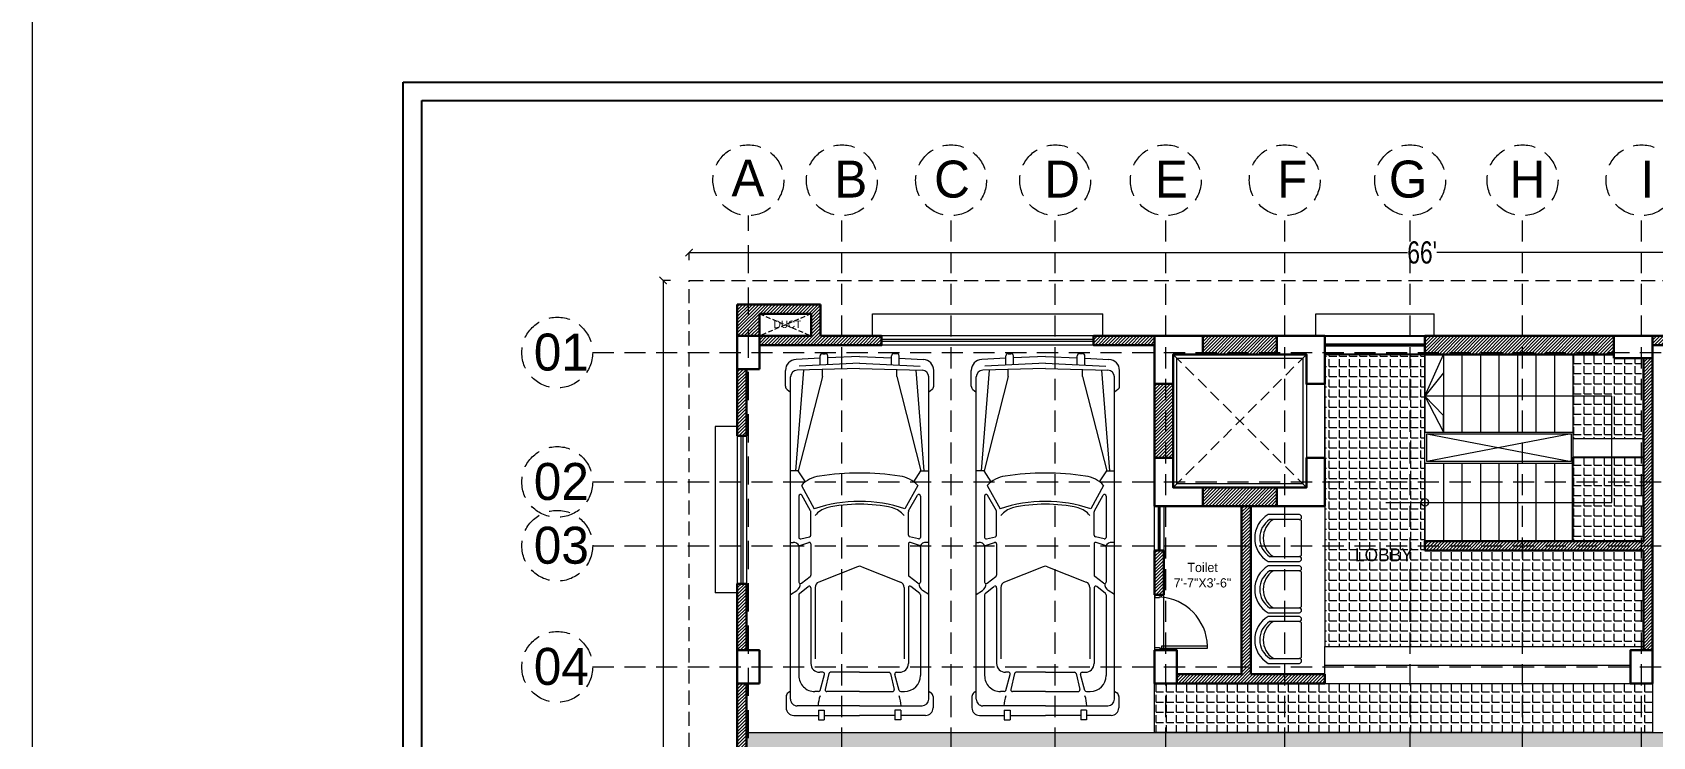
# Model space of a CAD drawing. Header units: inches. Extents: x 23587 to 406221, y -226199 to -75910.
# Drawn here: x 389776 to 390651, y -212725 to -212345 of the extents above; entities that cross this region are included whole.
import ezdxf

# ---------------------------------------------------------------- set-up
doc = ezdxf.new("R2010")
doc.units = ezdxf.units.IN
doc.header["$LTSCALE"] = 25.4
doc.header["$MEASUREMENT"] = 0
doc.header["$PDMODE"] = 34
doc.linetypes.add('DASHED', pattern=[0.75, 0.5, -0.25])
for name, color, linetype, lineweight in [('COLOUM', 1, 'Continuous', 40), ('Fresh air fan', 250, 'Continuous', 0), ('J. FURNITURE', 19, 'Continuous', 13), ('RAIL', 22, 'Continuous', 13), ('sill', 252, 'Continuous', 13), ('stair', 139, 'Continuous', 18), ('T-TEXT', 5, 'Continuous', 13), ('wall', 7, 'Continuous', 30)]:
    doc.layers.add(name, color=color, linetype=linetype, lineweight=lineweight)
doc.layers.add('DOOR', color=42, linetype='Continuous')
doc.styles.add('2', font='ARIALN.TTF')
doc.styles.add('ATTR', font='romans.shx', dxfattribs={"width": 0.8, "height": 0.7})
doc.styles.add('Swis 721 LrCn BT', font='swisscl.ttf')
doc.dimstyles.new('WORKING DIM_01', dxfattribs={"dimtxt": 7, "dimasz": 4, "dimexe": 0.03, "dimexo": 0.0125, "dimgap": 0.0125, "dimtad": 0, "dimdec": 0, "dimzin": 0, "dimdsep": 46, "dimlunit": 4, "dimtxsty": 'Swis 721 LrCn BT', "dimblk": 'ARCHTICK', "dimcen": 0.135, "dimdle": 0.03, "dimclrd": 256, "dimclre": 256, "dimclrt": 256, "dimadec": 0, "dimazin": 0, "dimtfac": 1, "dimtdec": 0, "dimtofl": 0, "dimtmove": 2, "dimatfit": 3, "dimldrblk": 'ARCHTICK', "dimfxl": 0, "dimtolj": 1, "dimtzin": 0, "dimlwd": -1, "dimlwe": -1, "dimarcsym": 0})
pattern_1 = [(0, (389365.9585, -208415.03), (0, 5.5), [4, -1.5]), (90, (389365.9585, -208415.03), (-5.5, 3e-16), [4, -1.5])]
pattern_2 = [(45, (384971.2853, -207344.2327), (-0.88388348, 0.88388348), [])]
pattern_3 = [(0, (384971.285, -207344.233), (0, 5.5), [4, -1.5]), (90, (384971.285, -207344.233), (-5.5, 3e-16), [4, -1.5])]

# ---------------------------------------------------------------- blocks, each defined once
blk = doc.blocks.new('_ArchTick')
at = {"color": 0, "linetype": 'ByBlock', "const_width": 0.15}
blk.add_lwpolyline([(-0.5, -0.5), (0.5, 0.5)], dxfattribs=at)
blk = doc.blocks.new('*D68')
at = {"layer": 'Defpoints', "color": 0, "lineweight": 13, "ltscale": 0.09, "transparency": 16777216}
for p in [(390922.96, -212463.64), (390130.96, -212478.7), (390922.96, -212478.7)]:
    blk.add_point(p, dxfattribs=at)
at = {"layer": 'Fresh air fan', "linetype": 'Continuous', "ltscale": 0.09, "transparency": 16777216}
for p, q in [((390130.93, -212463.64), (390519.09, -212463.64)), ((390130.96, -212467.64), (390130.96, -212463.61)), ((390922.99, -212463.64), (390534.84, -212463.64)), ((390922.96, -212467.64), (390922.96, -212463.61))]:
    blk.add_line(p, q, dxfattribs=at)
at = {"layer": 'Fresh air fan', "ltscale": 0.09, "transparency": 16777216, "xscale": 4, "yscale": 4, "zscale": 4, "rotation": 180}
blk.add_blockref('_ArchTick', (390130.96, -212463.64), dxfattribs=at)
at = {"layer": 'Fresh air fan', "ltscale": 0.09, "transparency": 16777216, "xscale": 4, "yscale": 4, "zscale": 4}
blk.add_blockref('_ArchTick', (390922.96, -212463.64), dxfattribs=at)
at = {"layer": 'Fresh air fan', "lineweight": 9, "ltscale": 0.09, "transparency": 16777216, "insert": (390526.96, -212463.64), "char_height": 12, "attachment_point": 5, "style": 'Swis 721 LrCn BT'}
blk.add_mtext("\\A1;66'", dxfattribs=at)
blk = doc.blocks.new('*D69')
at = {"layer": 'Defpoints', "color": 0, "lineweight": 13, "ltscale": 0.09, "transparency": 16777216}
for p in [(390130.96, -212478.7), (390116.87, -213138.7), (390130.96, -213138.7)]:
    blk.add_point(p, dxfattribs=at)
at = {"layer": 'Fresh air fan', "linetype": 'Continuous', "ltscale": 0.09, "transparency": 16777216}
for p, q in [((390120.87, -212478.7), (390116.84, -212478.7)), ((390116.87, -212478.67), (390116.87, -212800.84)), ((390116.87, -213138.73), (390116.87, -212816.55)), ((390120.87, -213138.7), (390116.84, -213138.7))]:
    blk.add_line(p, q, dxfattribs=at)
at = {"layer": 'Fresh air fan', "ltscale": 0.09, "transparency": 16777216, "xscale": 4, "yscale": 4, "zscale": 4}
for p, rotation in [((390116.87, -212478.7), 90), ((390116.87, -213138.7), 270)]:
    blk.add_blockref('_ArchTick', p, dxfattribs=dict(at, rotation=rotation))
at = {"layer": 'Fresh air fan', "lineweight": 9, "ltscale": 0.09, "transparency": 16777216, "insert": (390116.87, -212808.7), "char_height": 12, "attachment_point": 5, "rotation": 90, "style": 'Swis 721 LrCn BT'}
blk.add_mtext("\\A1;55'", dxfattribs=at)
blk = doc.blocks.new('ghdfghdfg')
at = {"color": 251, "linetype": 'Continuous', "lineweight": 5, "true_color": 0x636466}
for p, q in [((618.39, -8147), (612.26, -8147)), ((621.25, -8149.36), (620.34, -8148.03)), ((784.36, -8147.53), (782.92, -8149.36)), ((786.19, -8146.64), (794.76, -8146.64)), ((608.2, -8151.06), (608.2, -8164.39)), ((613.37, -8186.69), (613.37, -8152.95)), ((616.96, -8149.36), (791.25, -8149.36)), ((673.45, -8153.85), (629.68, -8153.85)), ((673.59, -8149.36), (675.79, -8152.7)), ((674.13, -8154.17), (677.91, -8158.93)), ((679.64, -8155.24), (683.36, -8160)), ((699.24, -8153.85), (680.32, -8153.85)), ((700.05, -8154.42), (701.72, -8159.18)), ((701.71, -8149.36), (701.76, -8150.7)), ((703.62, -8154.91), (704.77, -8159.67)), ((726.8, -8153.85), (704.46, -8153.85)), ((718.75, -8160.22), (727.22, -8155.46)), ((732.58, -8155.22), (719.96, -8162.2)), ((734.44, -8157.36), (740.53, -8153.54)), ((740.53, -8153.54), (740.53, -8149.36)), ((794.97, -8156.4), (740.53, -8151.99)), ((791.38, -8166.57), (740.53, -8153.54)), ((795.76, -8186.69), (794.87, -8152.89)), ((798.61, -8186.69), (797.05, -8153.99)), ((801.3, -8165.34), (800.71, -8152.32)), ((610.98, -8164.39), (605.81, -8164.39)), ((605.81, -8164.39), (605.81, -8167.61)), ((610.98, -8164.39), (610.98, -8167.61)), ((621.05, -8164.46), (621.05, -8162.47)), ((621.69, -8165.29), (630.38, -8167.7)), ((631.47, -8166.87), (631.47, -8165.12)), ((677.23, -8160.33), (636.27, -8160.33)), ((677.38, -8162.63), (638.82, -8162.63)), ((688.6, -8185.52), (680.31, -8164.62)), ((700.91, -8160.33), (684.03, -8160.33)), ((705.61, -8160.33), (718.33, -8160.33)), ((797.6, -8165.34), (802.61, -8165.34)), ((610.98, -8167.61), (605.81, -8167.61)), ((608.2, -8167.61), (608.2, -8186.69)), ((621.05, -8186.69), (621.05, -8168.9)), ((630.81, -8170.08), (622.11, -8168.06)), ((631.47, -8186.69), (631.47, -8170.92)), ((791.38, -8166.57), (795.23, -8166.57)), ((797.79, -8169.45), (802.61, -8169.45)), ((802.28, -8186.69), (801.49, -8169.45)), ((803.81, -8166.55), (803.81, -8168.24)), ((608.2, -8205.76), (608.2, -8186.69)), ((613.37, -8186.69), (613.37, -8220.42)), ((621.05, -8186.69), (621.05, -8204.47)), ((631.47, -8186.69), (631.47, -8202.45)), ((688.6, -8187.85), (680.31, -8208.75)), ((795.76, -8186.69), (794.87, -8220.48)), ((798.61, -8186.69), (797.05, -8219.38)), ((802.28, -8186.69), (801.49, -8203.92)), ((610.98, -8205.76), (605.81, -8205.76)), ((605.81, -8208.98), (605.81, -8205.76)), ((610.98, -8208.98), (605.81, -8208.98)), ((608.2, -8222.31), (608.2, -8208.98)), ((610.98, -8208.98), (610.98, -8205.76)), ((621.05, -8208.91), (621.05, -8210.9)), ((621.69, -8208.08), (630.38, -8205.67)), ((630.81, -8203.29), (622.11, -8205.31)), ((631.47, -8206.5), (631.47, -8208.25)), ((791.38, -8206.8), (740.53, -8219.83)), ((791.38, -8206.8), (795.23, -8206.8)), ((797.6, -8208.03), (802.61, -8208.03)), ((797.79, -8203.92), (802.61, -8203.92)), ((801.3, -8208.03), (800.71, -8221.05)), ((803.81, -8206.82), (803.81, -8205.13)), ((677.23, -8213.04), (636.27, -8213.04)), ((677.38, -8210.74), (638.82, -8210.74)), ((674.13, -8219.2), (677.91, -8214.44)), ((679.64, -8218.13), (683.36, -8213.37)), ((700.91, -8213.04), (684.03, -8213.04)), ((700.05, -8218.95), (701.72, -8214.19)), ((703.62, -8218.46), (704.77, -8213.7)), ((705.61, -8213.04), (718.33, -8213.04)), ((718.75, -8213.15), (727.22, -8217.91)), ((732.58, -8218.15), (719.96, -8211.17)), ((734.44, -8216.01), (740.53, -8219.83)), ((794.97, -8216.98), (740.53, -8221.38)), ((618.39, -8226.37), (612.26, -8226.37)), ((616.96, -8224.01), (791.25, -8224.01)), ((621.25, -8224.01), (620.34, -8225.34)), ((673.45, -8219.52), (629.68, -8219.52)), ((673.59, -8224.01), (675.79, -8220.67)), ((699.24, -8219.52), (680.32, -8219.52)), ((701.71, -8224.01), (701.76, -8222.67)), ((726.8, -8219.52), (704.46, -8219.52)), ((740.53, -8219.83), (740.53, -8224.01)), ((784.36, -8225.84), (782.92, -8224.01)), ((786.19, -8226.73), (794.76, -8226.73))]:
    blk.add_line(p, q, dxfattribs=at)
for centre, radius, start, end in [((612.26, -8151.06), 4.05, 89.99999, 180), ((618.39, -8149.36), 2.36, 34.30673, 89.99999), ((786.19, -8148.97), 2.33, 89.99999, 141.84602), ((794.76, -8152.59), 5.95, 2.62552, 89.99999), ((616.96, -8152.95), 3.59, 89.99999, 180), ((629.68, -8162.47), 8.62, 89.99999, 180), ((673.45, -8154.71), 0.862, 38.45364, 89.99999), ((679.4, -8150.31), 4.33, 213.48423, 270.79153), ((680.32, -8154.71), 0.862, 89.99999, 217.93823), ((699.24, -8154.71), 0.862, 19.34337, 89.99999), ((698.21, -8150.83), 3.55, 295.94512, 2.11763), ((704.46, -8154.71), 0.862, 89.99999, 193.59511), ((726.8, -8154.71), 0.862, 299.34196, 89.99999), ((720.59, -8167.52), 17.18, 8.56085, 45.72807), ((791.25, -8152.99), 3.62, 1.49636, 89.99999), ((613.37, -8178.91), 14.6, 68.14552, 89.99999), ((621.92, -8164.46), 0.862, 180, 254.51142), ((636.27, -8165.12), 4.79, 89.99999, 180), ((677.23, -8159.47), 0.862, 270, 38.45364), ((677.38, -8165.78), 3.15, 21.64506, 89.99999), ((684.03, -8159.47), 0.862, 217.93823, 270), ((700.91, -8159.47), 0.862, 270, 19.34337), ((705.61, -8159.47), 0.862, 193.59511, 270), ((709.21, -8172), 11.65, 15.30678, 52.95835), ((718.33, -8159.47), 0.862, 270, 299.34196), ((645.98, -8186.69), 77.92, 360, 18.3137), ((593.3, -8186.69), 145.91, 360, 8.56085), ((802.61, -8166.55), 1.21, 360, 89.99999), ((621.92, -8168.9), 0.862, 76.94914, 180), ((630.61, -8166.87), 0.862, 254.51142, 360), ((630.61, -8170.92), 0.862, 360, 76.94914), ((639.88, -8186.69), 82.49, 360, 12.43545), ((802.61, -8168.24), 1.21, 270, 360), ((685.68, -8186.69), 3.15, 338.35494, 21.64506), ((645.98, -8186.69), 77.92, 341.6863, 360), ((639.88, -8186.69), 82.49, 347.56455, 360), ((593.3, -8186.69), 145.91, 351.43918, 360), ((613.37, -8194.46), 14.6, 270, 291.85449), ((621.92, -8204.47), 0.862, 180, 283.05087), ((621.92, -8208.91), 0.862, 105.48858, 180), ((630.61, -8206.5), 0.862, 360, 105.48858), ((630.61, -8202.45), 0.862, 283.05087, 360), ((636.27, -8208.25), 4.79, 180, 270), ((677.38, -8207.59), 3.15, 270, 338.35494), ((709.21, -8201.37), 11.65, 307.04166, 344.69324), ((720.59, -8205.85), 17.18, 314.27191, 351.43918), ((802.61, -8205.13), 1.21, 360, 89.99999), ((802.61, -8206.82), 1.21, 270, 360), ((629.68, -8210.9), 8.62, 180, 270), ((679.4, -8223.06), 4.33, 89.20849, 146.51577), ((677.23, -8213.9), 0.862, 321.54636, 89.99999), ((680.32, -8218.66), 0.862, 142.06177, 270), ((684.03, -8213.9), 0.862, 89.99999, 142.06177), ((699.24, -8218.66), 0.862, 270, 340.65663), ((700.91, -8213.9), 0.862, 340.65663, 89.99999), ((704.46, -8218.66), 0.862, 166.40488, 270), ((705.61, -8213.9), 0.862, 89.99999, 166.40488), ((718.33, -8213.9), 0.862, 60.65802, 89.99999), ((726.8, -8218.66), 0.862, 270, 60.65802), ((612.26, -8222.31), 4.05, 180, 270), ((616.96, -8220.42), 3.59, 180, 270), ((618.39, -8224.01), 2.36, 270, 325.69327), ((673.45, -8218.66), 0.862, 270, 321.54636), ((698.21, -8222.54), 3.55, 357.88237, 64.05487), ((786.19, -8224.4), 2.33, 218.15397, 270), ((791.25, -8220.38), 3.62, 270, 358.50364), ((794.76, -8220.78), 5.95, 270, 357.37447)]:
    blk.add_arc(centre, radius, start, end, dxfattribs=at)
at = {"color": 251, "lineweight": 5, "true_color": 0x636466, "style": 'ATTR', "width": 0.8, "flags": 9}
blk.add_attdef('ESTCODE', (802.28, -8186.69), '', height=0.0415, dxfattribs=at)
blk = doc.blocks.new('VNBVN')
at = {"layer": 'DOOR', "color": 8, "lineweight": 5}
for points in [[(24894.1, -74768.9), (24892.6, -74768.9), (24892.6, -74801.9), (24894.1, -74801.9)], [(24855.6, -74801.9), (24855.6, -74806.9), (24857.6, -74806.9), (24857.6, -74803.4), (24857.1, -74803.4), (24857.1, -74801.9)], [(24895.6, -74801.9), (24895.6, -74806.9), (24893.6, -74806.9), (24893.6, -74803.4), (24894.1, -74803.4), (24894.1, -74801.9)]]:
    blk.add_lwpolyline(points, close=True, dxfattribs=at)
blk.add_arc((24893.7, -74805.5), 36.6, 91.6166, 176.7465, dxfattribs=at)
blk = doc.blocks.new('BVBV')
at = {"layer": 'J. FURNITURE'}
for p, q in [((-193822.22, -192426.67), (-193822.22, -192443.66)), ((-193819.51, -192427.45), (-193819.51, -192443.66)), ((-193799.63, -192443.66), (-193799.63, -192427.45)), ((-193796.92, -192443.66), (-193796.92, -192426.67)), ((-193818.42, -192444.74), (-193800.72, -192444.74))]:
    blk.add_line(p, q, dxfattribs=at)
for centre, radius, start, end in [((-193809.57, -192434.12), 14.68, 30.51024, 149.48976), ((-193809.57, -192434.12), 11.97, 33.88188, 146.11812), ((-193809.57, -192436.04), 11.97, 33.88188, 146.11812), ((-193820.86, -192443.35), 1.39, 192.68038, 347.31962), ((-193818.42, -192443.66), 1.08, 180, 270), ((-193800.72, -192443.66), 1.08, 270, 0), ((-193798.28, -192443.35), 1.39, 192.68038, 347.31962)]:
    blk.add_arc(centre, radius, start, end, dxfattribs=at)
blk = doc.blocks.new('SHDFGH')
at = {"layer": 'Fresh air fan', "color": 254, "linetype": 'DASHED', "lineweight": 9, "ltscale": 1.2}
blk.add_line((5191.68, -4745.58), (5191.68, -4028.63), dxfattribs=at)
at = {"layer": 'Fresh air fan', "color": 254, "linetype": 'DASHED', "lineweight": 9, "ltscale": 0.9}
for p, q in [((5242.18, -4745.58), (5242.18, -4028.63)), ((5301.18, -4745.58), (5301.18, -4028.63)), ((5357.43, -4745.58), (5357.43, -4028.63)), ((5417.18, -4745.58), (5417.18, -4028.63)), ((5481.43, -4745.58), (5481.43, -4028.63)), ((5549.18, -4745.58), (5549.18, -4028.63)), ((5609.93, -4745.58), (5609.93, -4028.63)), ((5674.18, -4745.58), (5674.18, -4028.63)), ((5107.56, -4102.67), (5987.06, -4102.67)), ((5107.56, -4172.67), (5987.06, -4172.67)), ((5107.56, -4207.15), (5987.06, -4207.15)), ((5107.56, -4272.67), (5987.06, -4272.67))]:
    blk.add_line(p, q, dxfattribs=at)
for centre in [(5191.68, -4009.49), (5242.18, -4009.49), (5301.18, -4009.49), (5357.43, -4009.49), (5417.18, -4009.49), (5481.43, -4009.49), (5549.18, -4009.49), (5609.93, -4009.49), (5674.18, -4009.49), (5088.43, -4102.67), (5088.43, -4172.67), (5088.43, -4207.15), (5088.43, -4272.67)]:
    blk.add_circle(centre, 19.14, dxfattribs=at)
at = {"layer": 'Fresh air fan', "color": 250, "lineweight": 25, "ltscale": 0.09, "char_height": 20, "attachment_point": 1, "style": '2'}
for s, insert in [('{\\fCentury Gothic|b0|i0|c0|p34;A}', (5182.51, -3998.26)), ('{\\fCentury Gothic|b0|i0|c0|p34;B}', (5238.07, -3998.85)), ('{\\fCentury Gothic|b0|i0|c0|p34;C}', (5292.01, -3998.85)), ('{\\fCentury Gothic|b0|i0|c0|p34;D}', (5351.49, -3998.85)), ('{\\fCentury Gothic|b0|i0|c0|p34;E}', (5411.24, -3998.85)), ('{\\fCentury Gothic|b0|i0|c0|p34;F}', (5477.34, -3998.85)), ('{\\fCentury Gothic|b0|i0|c0|p34;G}', (5537.7, -3998.85)), ('{\\fCentury Gothic|b0|i0|c0|p34;H}', (5602.84, -3998.85)), ('{\\fCentury Gothic|b0|i0|c0|p34;I}', (5673.55, -3998.85)), ('{\\fCentury Gothic|b0|i0|c0|p34;01}', (5075.77, -4092.39))]:
    blk.add_mtext_dynamic_manual_height_columns(s, width=20, gutter_width=0.5, heights=[0], dxfattribs=dict(at, insert=insert))
at = {"layer": 'Fresh air fan', "color": 254, "lineweight": 25, "ltscale": 0.09, "char_height": 20, "attachment_point": 1, "style": '2'}
for s, width, insert in [('{\\fCentury Gothic|b0|i0|c0|p34;02}', 25.1833, (5075.77, -4162.39)), ('{\\fCentury Gothic|b0|i0|c0|p34;03}', 25.4883, (5075.77, -4196.87)), ('{\\fCentury Gothic|b0|i0|c0|p34;04}', 20, (5075.77, -4262.39))]:
    blk.add_mtext_dynamic_manual_height_columns(s, width=width, gutter_width=0.5, heights=[0], dxfattribs=dict(at, insert=insert))

msp = doc.modelspace()

# ---------------------------------------------------------------- hatches: boundary and pattern name
at = {"layer": 'Fresh air fan', "lineweight": 5, "ltscale": 0.09}
h = msp.add_hatch(dxfattribs=at)
h.set_pattern_fill('ANSI31', color=254, scale=10)
h.set_pattern_definition(pattern_2)
h.paths.add_polyline_path([(390201.96, -212491.7), (390156.96, -212491.7), (390156.96, -212508.7), (390168.96, -212508.7), (390168.96, -212496.7), (390196.96, -212496.7), (390196.96, -212508.7), (390168.96, -212508.7), (390168.96, -212513.7), (390201.96, -212513.7), (390234.96, -212513.7), (390234.96, -212508.7), (390201.96, -212508.7)])
h = msp.add_hatch(dxfattribs=at)
h.set_pattern_fill('ANSI31', color=254, scale=10)
h.set_pattern_definition(pattern_2)
h.paths.add_polyline_path([(390382.46, -212508.7), (390349.46, -212508.7), (390349.46, -212513.7), (390382.46, -212513.7)])
h = msp.add_hatch(dxfattribs=at)
h.set_pattern_fill('ANSI31', color=254, scale=10)
h.set_pattern_definition(pattern_2)
h.paths.add_polyline_path([(390630.46, -212508.7), (390528.46, -212508.7), (390528.46, -212518.7), (390630.46, -212518.7)])
h.paths.add_polyline_path([(390651.46, -212520.7), (390646.46, -212520.7), (390646.46, -212619.7), (390528.46, -212619.7), (390528.46, -212624.67), (390646.46, -212624.67), (390646.46, -212678.7), (390651.46, -212678.7), (390651.46, -212624.67)])
h.paths.add_polyline_path([(390392.46, -212534.7), (390382.46, -212534.7), (390382.46, -212574.7), (390392.46, -212574.7)])
h.paths.add_polyline_path([(390448.46, -212590.7), (390408.46, -212590.7), (390408.46, -212600.7), (390448.46, -212600.7)])
h.paths.add_polyline_path([(390448.46, -212508.7), (390408.46, -212508.7), (390408.46, -212518.7), (390448.46, -212518.7)])
h = msp.add_hatch(dxfattribs=at)
h.set_pattern_fill('ANSI31', color=254, scale=10)
h.set_pattern_definition(pattern_2)
h.paths.add_polyline_path([(390684.46, -212508.7), (390651.46, -212508.7), (390651.46, -212513.7), (390684.46, -212513.7)])
at = {"layer": 'Fresh air fan', "lineweight": 9, "ltscale": 0.09}
h = msp.add_hatch(dxfattribs=at)
h.set_pattern_fill('ANGLE', color=254, scale=20)
h.set_pattern_definition(pattern_3)
h.paths.add_polyline_path([(390474.46, -212518.7), (390474.46, -212676.7), (390646.46, -212676.7), (390646.46, -212624.67), (390528.46, -212624.67), (390528.46, -212518.7)])
at = {"layer": 'Fresh air fan', "lineweight": 5, "ltscale": 0.09}
h = msp.add_hatch(dxfattribs=at)
h.set_pattern_fill('ANGLE', color=253, scale=20)
h.set_pattern_definition(pattern_1)
h.paths.add_polyline_path([(390645.46, -212520.7), (390630.46, -212520.7), (390630.46, -212518.7), (390608.46, -212518.7), (390608.46, -212541.2), (390629.46, -212541.2), (390629.46, -212564.21), (390645.46, -212564.21)])
h.paths.add_polyline_path([(390629.46, -212541.2), (390608.46, -212541.2), (390608.46, -212564.21), (390629.46, -212564.21)], flags=17)
h = msp.add_hatch(dxfattribs=at)
h.set_pattern_fill('ANSI31', color=254, scale=10)
h.set_pattern_definition(pattern_2)
h.paths.add_polyline_path([(390161.96, -212526.7), (390156.96, -212526.7), (390156.96, -212562.7), (390161.96, -212562.7)])
h = msp.add_hatch(dxfattribs=at)
h.set_pattern_fill('ANGLE', color=253, scale=20)
h.set_pattern_definition(pattern_1)
h.paths.add_polyline_path([(390608.46, -212574.21), (390646.46, -212574.21), (390646.46, -212619.7), (390608.46, -212619.7)])
h = msp.add_hatch(dxfattribs=at)
h.set_pattern_fill('ANSI31', color=254, scale=10)
h.set_pattern_definition(pattern_2)
h.paths.add_polyline_path([(390434.46, -212600.7), (390429.46, -212600.7), (390429.46, -212691.7), (390394.46, -212691.7), (390394.46, -212696.7), (390434.46, -212696.7), (390474.46, -212696.7), (390474.46, -212691.7), (390434.46, -212691.7)])
h = msp.add_hatch(dxfattribs=at)
h.set_pattern_fill('ANSI31', color=254, scale=10)
h.set_pattern_definition(pattern_2)
h.paths.add_polyline_path([(390387.46, -212624.7), (390382.46, -212624.7), (390382.46, -212648.7), (390387.46, -212648.7)])
h = msp.add_hatch(dxfattribs=at)
h.set_pattern_fill('ANSI31', color=254, scale=10)
h.set_pattern_definition(pattern_2)
h.paths.add_polyline_path([(390161.96, -212642.7), (390156.96, -212642.7), (390156.96, -212678.7), (390161.96, -212678.7)])
h = msp.add_hatch(dxfattribs=at)
h.set_pattern_fill('ANSI31', color=254, scale=10)
h.set_pattern_definition(pattern_2)
h.paths.add_polyline_path([(390161.96, -212696.7), (390156.96, -212696.7), (390156.96, -212732.7), (390161.96, -212732.7)])
at = {"layer": 'Fresh air fan', "lineweight": 9, "ltscale": 0.09}
h = msp.add_hatch(dxfattribs=at)
h.set_pattern_fill('ANGLE', color=254, scale=20)
h.set_pattern_definition(pattern_3)
h.paths.add_polyline_path([(390382.46, -212696.7), (390651.46, -212696.7), (390651.46, -212723.13), (390382.46, -212723.13)])
at = {"layer": 'Fresh air fan', "lineweight": 5, "ltscale": 0.09}
h = msp.add_hatch(dxfattribs=at)
h.set_pattern_fill('ANGLE', color=254, scale=20)
h.set_pattern_definition(pattern_3)
h.paths.add_polyline_path([(390161.96, -212723.13), (390890.96, -212723.13), (390890.96, -212779.7), (390890.96, -212802.7), (390890.96, -212865.64), (390765.96, -212865.64), (390765.96, -212891.01), (390382.46, -212891.01), (390382.46, -212865.64), (390161.96, -212865.64)])

# ---------------------------------------------------------------- linework, layer by layer
at = {"layer": 'COLOUM', "lineweight": 30}
for points in [[(390168.96, -212526.7), (390156.96, -212526.7), (390156.96, -212508.7), (390168.96, -212508.7)], [(390630.46, -212520.7), (390630.46, -212508.7), (390651.46, -212508.7), (390651.46, -212520.7)], [(390168.96, -212696.7), (390156.96, -212696.7), (390156.96, -212678.7), (390168.96, -212678.7)], [(390394.46, -212696.7), (390382.46, -212696.7), (390382.46, -212678.7), (390394.46, -212678.7)], [(390651.46, -212696.7), (390639.46, -212696.7), (390639.46, -212678.7), (390651.46, -212678.7)]]:
    msp.add_lwpolyline(points, close=True, dxfattribs=at)
for points in [[(390382.46, -212508.7), (390408.46, -212508.7), (390408.46, -212518.7), (390392.46, -212518.7), (390392.46, -212534.7), (390382.46, -212534.7), (390382.46, -212508.7)], [(390474.46, -212508.7), (390448.46, -212508.7), (390448.46, -212518.7), (390464.46, -212518.7), (390464.46, -212534.7), (390474.46, -212534.7), (390474.46, -212508.7)], [(390382.46, -212600.7), (390408.46, -212600.7), (390408.46, -212590.7), (390392.46, -212590.7), (390392.46, -212574.7), (390382.46, -212574.7), (390382.46, -212600.7)], [(390474.46, -212600.7), (390448.46, -212600.7), (390448.46, -212590.7), (390464.46, -212590.7), (390464.46, -212574.7), (390474.46, -212574.7), (390474.46, -212600.7)]]:
    msp.add_lwpolyline(points, dxfattribs=at)
at = {"layer": 'Fresh air fan', "color": 140, "linetype": 'DASHED', "lineweight": 5, "ltscale": 0.6}
for p, q in [((390130.96, -212478.7), (390922.96, -212478.7)), ((390130.96, -212891.01), (390130.96, -212478.7))]:
    msp.add_line(p, q, dxfattribs=at)
at = {"layer": 'Fresh air fan', "color": 6, "lineweight": 13, "ltscale": 0.09}
for p, q in [((390229.96, -212508.7), (390229.96, -212496.7)), ((390229.96, -212496.7), (390354.46, -212496.7)), ((390354.46, -212508.7), (390354.46, -212496.7)), ((390469.46, -212508.7), (390469.46, -212496.7)), ((390469.46, -212496.7), (390533.46, -212496.7)), ((390533.46, -212508.7), (390533.46, -212496.7)), ((390156.96, -212557.7), (390144.96, -212557.7)), ((390144.96, -212557.7), (390144.96, -212647.7)), ((390156.96, -212647.7), (390144.96, -212647.7))]:
    msp.add_line(p, q, dxfattribs=at)
at = {"layer": 'Fresh air fan', "color": 250, "lineweight": 13, "ltscale": 0.09}
for p, q in [((390349.46, -212508.7), (390201.96, -212508.7)), ((390349.46, -212510.7), (390234.96, -212510.7)), ((390349.46, -212511.7), (390234.96, -212511.7)), ((390349.46, -212513.7), (390349.46, -212508.7)), ((390349.46, -212513.7), (390201.96, -212513.7)), ((390156.96, -212562.7), (390156.96, -212642.7)), ((390156.96, -212562.7), (390161.96, -212562.7)), ((390158.96, -212562.7), (390158.96, -212642.7)), ((390159.96, -212562.7), (390159.96, -212642.7)), ((390161.96, -212562.7), (390161.96, -212642.7)), ((390156.96, -212642.7), (390161.96, -212642.7)), ((390474.46, -212676.7), (390639.46, -212676.7)), ((390474.46, -212691.7), (390474.46, -212676.7)), ((390474.46, -212686.7), (390639.46, -212686.7)), ((390474.46, -212696.7), (390639.46, -212696.7))]:
    msp.add_line(p, q, dxfattribs=at)
at = {"layer": 'Fresh air fan', "color": 5, "lineweight": 9, "ltscale": 0.09}
for p, q in [((390528.46, -212513.2), (390474.46, -212513.2)), ((390528.46, -212513.7), (390474.46, -212513.7)), ((390528.46, -212514.2), (390474.46, -212514.2)), ((390384.46, -212624.7), (390384.46, -212600.7)), ((390384.96, -212624.7), (390384.96, -212600.7)), ((390385.46, -212624.7), (390385.46, -212600.7))]:
    msp.add_line(p, q, dxfattribs=at)
at = {"layer": 'Fresh air fan', "color": 250, "lineweight": 13, "ltscale": 0.09}
for points in [[(389776.17, -211262.53), (391321.51, -211262.53), (391321.51, -215588.66), (389776.17, -215588.66)], [(390387.46, -212624.7), (390382.46, -212624.7), (390382.46, -212600.7), (390387.46, -212600.7)], [(390387.46, -212648.7), (390382.46, -212648.7), (390382.46, -212678.7), (390387.46, -212678.7)], [(390382.46, -212696.7), (390651.46, -212696.7), (390651.46, -212723.13), (390382.46, -212723.13)]]:
    msp.add_lwpolyline(points, close=True, dxfattribs=at)
at = {"layer": 'Fresh air fan', "color": 250, "lineweight": 25, "ltscale": 0.09}
for points in [[(389976.52, -212371.39), (391110.21, -212371.39), (391110.21, -213372.44), (389976.52, -213372.44)], [(389986.52, -212381.39), (391100.21, -212381.39), (391100.21, -213362.44), (389986.52, -213362.44)], [(390474.46, -212508.7), (390528.46, -212508.7), (390528.46, -212518.7), (390474.46, -212518.7)], [(390608.46, -212574.21), (390646.46, -212574.21), (390646.46, -212619.7), (390608.46, -212619.7)]]:
    msp.add_lwpolyline(points, close=True, dxfattribs=at)
at = {"layer": 'Fresh air fan', "color": 250, "lineweight": 13, "ltscale": 0.09}
for points in [[(390474.46, -212518.7), (390474.46, -212676.7), (390646.46, -212676.7), (390646.46, -212624.67), (390528.46, -212624.67), (390528.46, -212518.7), (390474.46, -212518.7)], [(390161.96, -212723.13), (390890.96, -212723.13), (390890.96, -212779.7), (390890.96, -212779.7), (390890.96, -212802.7), (390890.96, -212802.7), (390890.96, -212865.64), (390765.96, -212865.64), (390765.96, -212891.01), (390382.46, -212891.01), (390382.46, -212865.64), (390161.96, -212865.64), (390161.96, -212723.13)]]:
    msp.add_lwpolyline(points, dxfattribs=at)
at = {"layer": 'Fresh air fan', "color": 250, "lineweight": 9, "ltscale": 0.09}
msp.add_lwpolyline([(390608.46, -212518.7), (390608.46, -212564.21), (390646.46, -212564.21), (390646.46, -212520.7), (390630.46, -212520.7), (390630.46, -212518.7), (390608.46, -212518.7)], dxfattribs=at)
at = {"layer": 'RAIL', "lineweight": 9}
for points in [[(390608.46, -212577.7), (390528.46, -212577.7), (390528.46, -212560.7), (390608.46, -212560.7)], [(390607.46, -212576.7), (390529.46, -212576.7), (390529.46, -212561.7), (390607.46, -212561.7)]]:
    msp.add_lwpolyline(points, close=True, dxfattribs=at)
at = {"layer": 'sill', "linetype": 'DASHED', "lineweight": 13, "ltscale": 0.2}
for p, q in [((390168.96, -212496.7), (390196.96, -212508.7)), ((390196.96, -212496.7), (390168.96, -212508.7))]:
    msp.add_line(p, q, dxfattribs=at)
at = {"layer": 'sill', "linetype": 'DASHED', "ltscale": 0.5}
for p, q in [((390392.46, -212518.7), (390464.46, -212590.7)), ((390464.46, -212518.7), (390392.46, -212590.7))]:
    msp.add_line(p, q, dxfattribs=at)
at = {"layer": 'sill', "ltscale": 3}
for p, q in [((390464.46, -212534.7), (390464.46, -212574.7)), ((390474.46, -212574.7), (390474.46, -212534.7))]:
    msp.add_line(p, q, dxfattribs=at)
at = {"layer": 'sill', "lineweight": 9, "ltscale": 3}
for p, q in [((390529.46, -212561.7), (390607.46, -212576.7)), ((390607.46, -212561.7), (390529.46, -212576.7))]:
    msp.add_line(p, q, dxfattribs=at)
at = {"layer": 'sill', "ltscale": 3}
msp.add_lwpolyline([(390394.46, -212520.7), (390462.46, -212520.7), (390462.46, -212588.7), (390394.46, -212588.7)], close=True, dxfattribs=at)
at = {"layer": 'stair', "color": 175, "true_color": 0x4554a5}
for p, q in [((390528.46, -212518.7), (390528.46, -212560.7)), ((390608.46, -212518.7), (390608.46, -212560.7)), ((390608.46, -212564.21), (390646.46, -212564.21)), ((390528.46, -212577.7), (390528.46, -212619.7)), ((390608.46, -212574.21), (390646.46, -212574.21)), ((390608.46, -212577.7), (390608.46, -212619.7))]:
    msp.add_line(p, q, dxfattribs=at)
at = {"layer": 'stair', "color": 175, "lineweight": 9, "true_color": 0x4554a5}
for p, q in [((390538.46, -212518.7), (390538.46, -212560.7)), ((390548.46, -212518.7), (390548.46, -212560.7)), ((390558.46, -212518.7), (390558.46, -212560.7)), ((390568.46, -212518.7), (390568.46, -212560.7)), ((390578.46, -212518.7), (390578.46, -212560.7)), ((390588.46, -212518.7), (390588.46, -212560.7)), ((390598.46, -212518.7), (390598.46, -212560.7)), ((390538.46, -212577.7), (390538.46, -212619.7)), ((390548.46, -212577.7), (390548.46, -212619.7)), ((390558.46, -212577.7), (390558.46, -212619.7)), ((390568.46, -212577.7), (390568.46, -212619.7)), ((390578.46, -212577.7), (390578.46, -212619.7)), ((390588.46, -212577.7), (390588.46, -212619.7)), ((390598.46, -212577.7), (390598.46, -212619.7))]:
    msp.add_line(p, q, dxfattribs=at)
at = {"layer": 'T-TEXT', "lineweight": 9, "ltscale": 3}
for points in [[(390528.46, -212541.2), (390538.46, -212518.7), (390538.46, -212528.7), (390528.46, -212541.2)], [(390507.37, -212598.7), (390629.46, -212598.7), (390629.46, -212541.2), (390528.46, -212541.2)], [(390528.46, -212541.2), (390538.46, -212560.7), (390538.46, -212551.72), (390528.46, -212541.2)]]:
    msp.add_lwpolyline(points, dxfattribs=at)
at = {"layer": 'T-TEXT', "ltscale": 3}
msp.add_circle((390528.46, -212598.7), 2, dxfattribs=at)
at = {"layer": 'wall', "lineweight": 30}
for p, q in [((390156.96, -212491.7), (390201.96, -212491.7)), ((390156.96, -212508.7), (390156.96, -212491.7)), ((390201.96, -212508.7), (390201.96, -212491.7)), ((390168.96, -212496.7), (390196.96, -212496.7)), ((390168.96, -212508.7), (390168.96, -212496.7)), ((390196.96, -212508.7), (390196.96, -212496.7)), ((390168.96, -212508.7), (390196.96, -212508.7)), ((390630.46, -212508.7), (390528.46, -212508.7)), ((390528.46, -212518.7), (390528.46, -212508.7)), ((390651.46, -212508.7), (390651.46, -212624.67)), ((390168.96, -212513.7), (390201.96, -212513.7)), ((390630.46, -212518.7), (390528.46, -212518.7)), ((390646.46, -212619.7), (390646.46, -212520.7)), ((390429.46, -212691.7), (390429.46, -212600.7)), ((390434.46, -212691.7), (390434.46, -212600.7)), ((390382.46, -212648.7), (390382.46, -212624.7)), ((390387.46, -212624.7), (390382.46, -212624.7)), ((390387.46, -212648.7), (390387.46, -212624.7)), ((390646.46, -212619.7), (390528.46, -212619.7)), ((390528.46, -212619.7), (390528.46, -212624.67)), ((390646.46, -212624.67), (390528.46, -212624.67)), ((390646.46, -212678.7), (390646.46, -212624.67)), ((390651.46, -212678.7), (390651.46, -212624.67)), ((390382.46, -212648.7), (390387.46, -212648.7)), ((390394.46, -212691.7), (390429.46, -212691.7)), ((390434.46, -212691.7), (390474.46, -212691.7)), ((390474.46, -212691.7), (390474.46, -212696.7)), ((390434.46, -212696.7), (390394.46, -212696.7)), ((390434.46, -212696.7), (390474.46, -212696.7))]:
    msp.add_line(p, q, dxfattribs=at)
at = {"layer": 'wall', "linetype": 'Continuous', "lineweight": 0}
for p, q in [((390601.46, -212624.65), (390601.46, -212624.67)), ((390606.46, -212624.65), (390606.46, -212624.67))]:
    msp.add_line(p, q, dxfattribs=at)
at = {"layer": 'wall', "lineweight": 30}
msp.add_lwpolyline([(390201.96, -212508.7), (390234.96, -212508.7), (390234.96, -212513.7), (390201.96, -212513.7)], dxfattribs=at)
for points in [[(390349.46, -212508.7), (390382.46, -212508.7), (390382.46, -212513.7), (390349.46, -212513.7)], [(390408.46, -212508.7), (390448.46, -212508.7), (390448.46, -212518.7), (390408.46, -212518.7)], [(390651.46, -212508.7), (390684.46, -212508.7), (390684.46, -212513.7), (390651.46, -212513.7)], [(390161.96, -212562.7), (390156.96, -212562.7), (390156.96, -212526.7), (390161.96, -212526.7)], [(390382.46, -212534.7), (390392.46, -212534.7), (390392.46, -212574.7), (390382.46, -212574.7)], [(390408.46, -212590.7), (390448.46, -212590.7), (390448.46, -212600.7), (390408.46, -212600.7)], [(390156.96, -212678.7), (390161.96, -212678.7), (390161.96, -212642.7), (390156.96, -212642.7)], [(390161.96, -212732.7), (390156.96, -212732.7), (390156.96, -212696.7), (390161.96, -212696.7)]]:
    msp.add_lwpolyline(points, close=True, dxfattribs=at)

# ---------------------------------------------------------------- block references
at = {"layer": 'DOOR', "extrusion": (0, 0, -1), "xscale": -0.750000000000607, "yscale": 0.750000000000607, "zscale": -0.750000000000607, "rotation": 90}
msp.add_blockref('VNBVN', (-446487.66, -194006.98), dxfattribs=at)
at = {"layer": 'Fresh air fan', "color": 30, "lineweight": 5, "ltscale": 0.09}
msp.add_blockref('SHDFGH', (384971.29, -208415.03), dxfattribs=at)
at = {"layer": 'Fresh air fan', "color": 250, "lineweight": 9, "rotation": 89.99999999999999}
for p in [(382036.38, -213322.11), (382136.73, -213322.11)]:
    msp.add_blockref('ghdfghdfg', p, dxfattribs=at)
at = {"layer": 'J. FURNITURE', "lineweight": 5, "rotation": 89.99999999999999}
for p in [(198017.06, -18808.44), (198017.06, -18836.2), (198017.06, -18863.56)]:
    msp.add_blockref('BVBV', p, dxfattribs=at)

# ---------------------------------------------------------------- texts
at = {"layer": 'Fresh air fan', "color": 250, "lineweight": 9, "ltscale": 0.09, "attachment_point": 1, "style": '2'}
for s, width, insert, char_height in [('{\\fCentury Gothic|b0|i0|c0|p34;   DUCT}', 55.397, (390172.17, -212500.4), 4), ('{\\fCentury Gothic|b0|i0|c0|p34;         Toilet           \\P     7\'-7"X3\'-6"}', 68.2745, (390383.47, -212631.41), 5)]:
    msp.add_mtext_dynamic_manual_height_columns(s, width=width, gutter_width=0.5, heights=[0], dxfattribs=dict(at, insert=insert, char_height=char_height))
at = {"layer": 'Fresh air fan', "color": 250, "lineweight": 25, "ltscale": 0.09, "insert": (390490.67, -212623.6), "char_height": 7, "attachment_point": 1, "style": '2'}
msp.add_mtext_dynamic_manual_height_columns('{\\fCentury Gothic|b0|i0|c0|p34;LOBBY}', width=60.1645, gutter_width=0.5, heights=[7.35], dxfattribs=at)

# ---------------------------------------------------------------- dimensions: what is measured, and where the dimension line sits
at = {"layer": 'Fresh air fan', "color": 250, "lineweight": 9, "ltscale": 0.09}
dim = msp.add_linear_dim(base=(390922.96, -212463.64), p1=(390130.96, -212478.7), p2=(390922.96, -212478.7), dimstyle='WORKING DIM_01', override={"dimtxt": 12, "dimfxl": 4, "dimfxlon": 1}, dxfattribs=at)
dim.commit()
dim.dimension.update_dxf_attribs({"geometry": '*D68', "text_midpoint": (390526.96, -212463.64)})
dim = msp.add_linear_dim(base=(390116.87, -213138.7), p1=(390130.96, -212478.7), p2=(390130.96, -213138.7), angle=90, dimstyle='WORKING DIM_01', override={"dimtxt": 12, "dimfxl": 4, "dimfxlon": 1}, dxfattribs=at)
dim.commit()
dim.dimension.update_dxf_attribs({"geometry": '*D69', "text_midpoint": (390116.87, -212808.7)})

doc.saveas('drawing.dxf')
